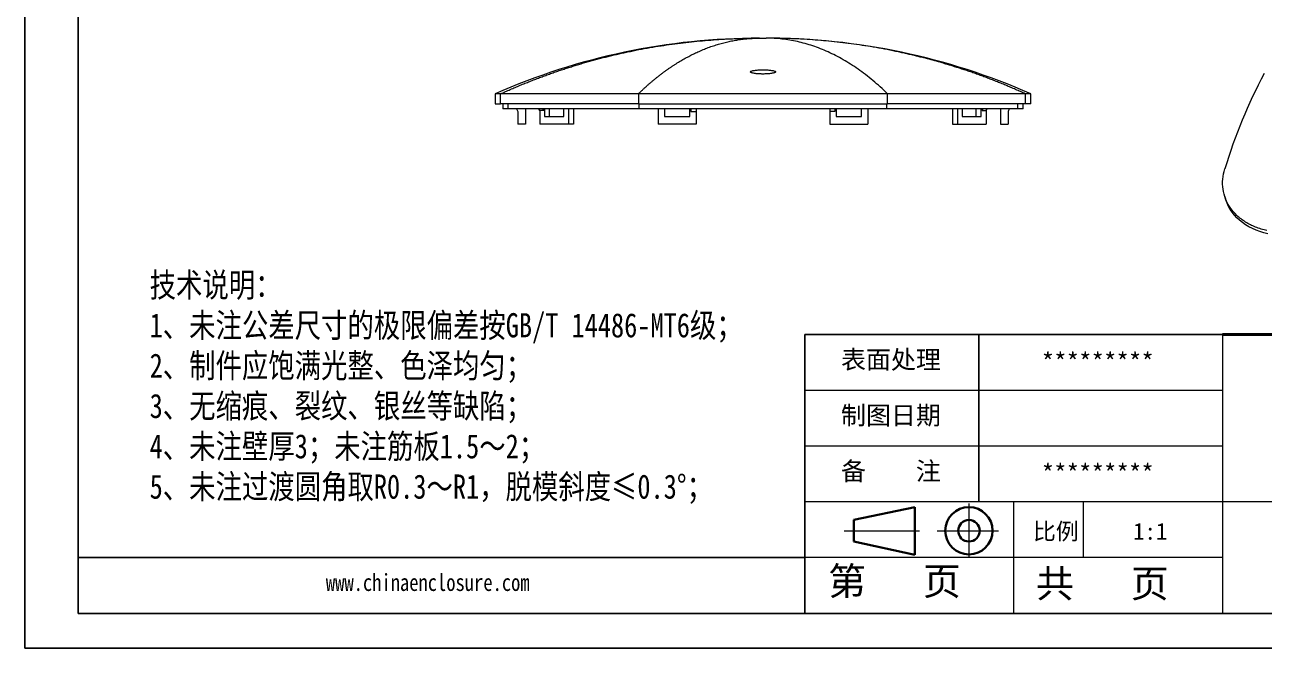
# Model space of a CAD drawing. Header units: inches. Extents: x 510 to 1495, y 1000 to 1318.
# Drawn here: x 1006.1 to 1251.3, y 1000.1 to 1123.3 of the extents above; entities that cross this region are included whole.
import ezdxf

# ---------------------------------------------------------------- set-up
doc = ezdxf.new("R2010")
doc.units = ezdxf.units.IN
doc.linetypes.add('CENTER2', pattern=[28.575, 19.05, -3.175, 3.175, -3.175])
doc.layers.add('文字', color=81, linetype='Continuous')
for name, color, linetype, lineweight in [('粗实线', 7, 'Continuous', 30), ('细实线', 3, 'Continuous', 9), ('细点划线', 2, 'CENTER2', 9)]:
    doc.layers.add(name, color=color, linetype=linetype, lineweight=lineweight)
doc.styles.get("Standard").update_dxf_attribs({"font": 'txt', "bigfont": 'gbcbig.shx'})
doc.styles.add('宋体', font='', dxfattribs={"width": 0.8, "height": 3.5})
doc.styles.get('宋体').set_extended_font_data('SimSun')

msp = doc.modelspace()

# ---------------------------------------------------------------- linework, layer by layer
for p, q in [((1006.055, 1289.452), (1006.055, 1000.052)), ((1016.646, 1282.561), (1016.646, 1006.942)), ((1006.055, 1134.033), (1006.055, 1000.052)), ((1243.087, 1062.066), (1160.401, 1062.066)), ((1160.401, 1006.942), (1160.401, 1062.066)), ((1194.854, 1028.992), (1194.854, 1062.066)), ((1160.401, 1017.967), (1016.646, 1017.967)), ((1016.646, 1006.942), (1408.458, 1006.942)), ((1006.055, 1000.052), (1415.349, 1000.052)), ((1006.055, 1000.052), (1195.543, 1000.052))]:
    msp.add_line(p, q)
at = {"color": 7, "linetype": 'Continuous', "lineweight": 15}
for p, q in [((1151.481, 1120.692), (1151.482, 1120.692)), ((1151.482, 1120.692), (1152.809, 1120.692)), ((1152.809, 1120.692), (1152.81, 1120.692)), ((1099.145, 1109.692), (1099.145, 1107.692)), ((1100.219, 1109.692), (1099.145, 1109.692)), ((1100.219, 1107.692), (1100.219, 1109.692)), ((1176.794, 1109.692), (1127.496, 1109.692)), ((1127.496, 1109.692), (1127.496, 1107.692)), ((1176.794, 1107.692), (1176.794, 1109.692)), ((1204.071, 1109.692), (1204.071, 1107.692)), ((1205.145, 1109.692), (1204.071, 1109.692)), ((1205.145, 1107.692), (1205.145, 1109.692)), ((1099.145, 1107.692), (1100.219, 1107.692)), ((1127.496, 1107.692), (1100.219, 1107.692)), ((1100.645, 1107.692), (1100.645, 1106.692)), ((1101.713, 1106.692), (1100.645, 1106.692)), ((1101.713, 1106.692), (1101.713, 1107.692)), ((1127.627, 1106.692), (1101.713, 1106.692)), ((1103.39, 1106.692), (1103.645, 1106.225)), ((1105.145, 1106.692), (1105.145, 1103.692)), ((1107.999, 1106.41), (1107.794, 1106.692)), ((1107.999, 1106.41), (1107.999, 1103.692)), ((1108.754, 1106.41), (1107.999, 1106.41)), ((1108.754, 1106.41), (1108.55, 1106.692)), ((1108.754, 1106.692), (1108.754, 1106.41)), ((1108.943, 1106.692), (1108.943, 1105.192)), ((1109.926, 1105.192), (1109.926, 1106.692)), ((1112.718, 1105.192), (1112.718, 1106.692)), ((1113.662, 1106.692), (1113.662, 1103.692)), ((1114.645, 1106.692), (1114.645, 1103.692)), ((1127.496, 1107.692), (1176.794, 1107.692)), ((1127.627, 1106.692), (1127.627, 1107.692)), ((1176.664, 1106.692), (1127.627, 1106.692)), ((1131.395, 1106.692), (1131.395, 1103.692)), ((1132.645, 1106.692), (1132.645, 1105.192)), ((1137.645, 1105.192), (1137.645, 1106.692)), ((1137.895, 1106.692), (1137.895, 1106.194)), ((1138.895, 1106.692), (1138.895, 1106.194)), ((1165.395, 1106.692), (1165.395, 1106.194)), ((1166.395, 1106.692), (1166.395, 1106.194)), ((1166.645, 1106.692), (1166.645, 1105.192)), ((1171.645, 1105.192), (1171.645, 1106.692)), ((1172.895, 1106.692), (1172.895, 1103.692)), ((1176.664, 1106.692), (1176.664, 1107.692)), ((1202.577, 1106.692), (1176.664, 1106.692)), ((1204.071, 1107.692), (1176.794, 1107.692)), ((1189.645, 1106.692), (1189.645, 1103.692)), ((1190.629, 1106.692), (1190.629, 1103.692)), ((1191.572, 1106.692), (1191.572, 1105.192)), ((1194.364, 1105.192), (1194.364, 1106.692)), ((1195.348, 1105.192), (1195.348, 1106.692)), ((1195.536, 1106.692), (1195.536, 1106.41)), ((1195.536, 1106.41), (1195.741, 1106.692)), ((1195.536, 1106.41), (1196.291, 1106.41)), ((1196.291, 1106.41), (1196.496, 1106.692)), ((1196.291, 1106.41), (1196.291, 1103.692)), ((1199.145, 1106.692), (1199.145, 1103.692)), ((1200.9, 1106.692), (1200.645, 1106.225)), ((1202.577, 1106.692), (1202.577, 1107.692)), ((1203.645, 1106.692), (1202.577, 1106.692)), ((1203.645, 1106.692), (1203.645, 1107.692)), ((1205.145, 1107.692), (1204.071, 1107.692)), ((1103.645, 1106.225), (1103.645, 1103.692)), ((1108.943, 1105.192), (1112.718, 1105.192)), ((1132.645, 1105.192), (1137.645, 1105.192)), ((1137.895, 1106.194), (1138.895, 1106.194)), ((1138.895, 1106.194), (1138.895, 1103.692)), ((1166.395, 1106.194), (1165.395, 1106.194)), ((1165.395, 1106.194), (1165.395, 1103.692)), ((1166.645, 1105.192), (1171.645, 1105.192)), ((1191.572, 1105.192), (1195.348, 1105.192)), ((1200.645, 1106.225), (1200.645, 1103.692)), ((1105.145, 1103.692), (1103.645, 1103.692)), ((1113.662, 1103.692), (1107.999, 1103.692)), ((1114.645, 1103.692), (1113.662, 1103.692)), ((1138.895, 1103.692), (1131.395, 1103.692)), ((1165.395, 1103.692), (1172.895, 1103.692)), ((1189.645, 1103.692), (1190.629, 1103.692)), ((1190.629, 1103.692), (1196.291, 1103.692)), ((1199.145, 1103.692), (1200.645, 1103.692)), ((1243.485, 1089.544), (1243.677, 1088.911))]:
    msp.add_line(p, q, dxfattribs=at)
at = {"color": 7, "linetype": 'Continuous', "lineweight": 15, "flags": 128}
msp.add_lwpolyline([(1252.085, 1082.017), (1251.279, 1082.216), (1250.497, 1082.456), (1249.744, 1082.737), (1249.021, 1083.055), (1248.331, 1083.412), (1247.676, 1083.805), (1247.06, 1084.233), (1246.485, 1084.694), (1245.952, 1085.187), (1245.463, 1085.709), (1245.021, 1086.26), (1244.627, 1086.836), (1244.282, 1087.436), (1243.988, 1088.057), (1243.745, 1088.698), (1243.677, 1088.911)], dxfattribs=at)
at = {"color": 7, "linetype": 'Continuous', "lineweight": 15}
for centre, radius, start, end in [((1151.481, 990.692), 130, 90, 113.73959), ((1152.81, 990.692), 130, 66.26041, 90), ((1345.851, 1063.516), 106.999, 152.03049, 162.97008)]:
    msp.add_arc(centre, radius, start, end, dxfattribs=at)
for points, knots in [([(1100.219, 1109.692), (1100.539, 1109.837), (1101.179, 1110.127), (1102.141, 1110.55), (1103.104, 1110.964), (1104.068, 1111.369), (1105.033, 1111.764), (1105.998, 1112.15), (1106.965, 1112.526), (1107.932, 1112.894), (1108.899, 1113.252), (1109.868, 1113.601), (1110.836, 1113.94), (1111.805, 1114.271), (1112.774, 1114.593), (1113.743, 1114.905), (1114.713, 1115.209), (1115.682, 1115.504), (1116.651, 1115.79), (1117.621, 1116.067), (1118.589, 1116.336), (1119.558, 1116.596), (1120.526, 1116.847), (1121.494, 1117.09), (1122.461, 1117.324), (1123.428, 1117.55), (1124.394, 1117.767), (1125.772, 1118.065), (1127.563, 1118.428), (1129.767, 1118.834), (1131.967, 1119.197), (1134.162, 1119.519), (1136.352, 1119.801), (1138.535, 1120.043), (1140.713, 1120.246), (1142.883, 1120.411), (1145.045, 1120.538), (1147.199, 1120.627), (1149.343, 1120.682), (1150.77, 1120.689), (1151.482, 1120.692)], [0, 0, 0, 0, 0.0197448, 0.0394488, 0.059112, 0.0787345, 0.0983161, 0.1178568, 0.1373567, 0.1568157, 0.1762337, 0.1956108, 0.214947, 0.2342421, 0.2534961, 0.2727092, 0.2918811, 0.3110118, 0.3301014, 0.3491498, 0.368157, 0.3871229, 0.4060475, 0.4249308, 0.4437726, 0.4625731, 0.4813321, 0.5000496, 0.5427397, 0.585245, 0.627565, 0.669699, 0.7116465, 0.7534067, 0.794979, 0.8363628, 0.8775575, 0.9185623, 0.9593767, 1, 1, 1, 1]), ([(1127.496, 1109.692), (1127.646, 1109.837), (1127.945, 1110.127), (1128.395, 1110.55), (1128.846, 1110.964), (1129.297, 1111.369), (1129.748, 1111.764), (1130.2, 1112.15), (1130.652, 1112.526), (1131.105, 1112.894), (1131.558, 1113.252), (1132.011, 1113.601), (1132.464, 1113.94), (1132.917, 1114.271), (1133.371, 1114.593), (1133.824, 1114.905), (1134.278, 1115.209), (1134.731, 1115.504), (1135.185, 1115.79), (1135.638, 1116.067), (1136.092, 1116.336), (1136.545, 1116.596), (1136.998, 1116.847), (1137.451, 1117.09), (1137.903, 1117.324), (1138.356, 1117.55), (1138.808, 1117.767), (1139.452, 1118.065), (1140.29, 1118.428), (1141.321, 1118.834), (1142.351, 1119.197), (1143.378, 1119.519), (1144.403, 1119.801), (1145.424, 1120.043), (1146.443, 1120.246), (1147.458, 1120.411), (1148.47, 1120.538), (1149.478, 1120.627), (1150.481, 1120.682), (1151.149, 1120.689), (1151.482, 1120.692)], [0, 0, 0, 0, 0.01974492, 0.03944905, 0.0591124, 0.07873493, 0.09831662, 0.11785745, 0.13735739, 0.15681643, 0.17623453, 0.19561167, 0.21494782, 0.23424295, 0.25349703, 0.27271004, 0.29188192, 0.31101267, 0.33010224, 0.3491506, 0.36815771, 0.38712354, 0.40604806, 0.42493122, 0.443773, 0.46257335, 0.48133224, 0.50004962, 0.54273994, 0.58524547, 0.62756562, 0.66969976, 0.71164726, 0.75340749, 0.7949798, 0.83636356, 0.8775581, 0.91856278, 0.95937696, 1, 1, 1, 1]), ([(1176.794, 1109.692), (1176.314, 1110.16), (1175.833, 1110.612), (1174.867, 1111.484), (1174.384, 1111.905), (1172.928, 1113.119), (1171.952, 1113.867), (1169.991, 1115.243), (1169.006, 1115.871), (1167.025, 1117.01), (1166.03, 1117.521), (1164.031, 1118.429), (1163.026, 1118.825), (1161.008, 1119.504), (1159.994, 1119.787), (1158.466, 1120.126), (1157.956, 1120.225), (1156.933, 1120.395), (1156.42, 1120.466), (1154.878, 1120.636), (1153.846, 1120.692), (1152.809, 1120.692)], [0, 0, 0, 0, 0.0625, 0.0625, 0.125, 0.125, 0.25, 0.25, 0.375, 0.375, 0.5, 0.5, 0.625, 0.625, 0.75, 0.75, 0.8125, 0.8125, 0.875, 0.875, 1, 1, 1, 1]), ([(1204.071, 1109.692), (1203.751, 1109.837), (1203.112, 1110.127), (1202.15, 1110.55), (1201.187, 1110.964), (1200.223, 1111.369), (1199.258, 1111.764), (1198.292, 1112.15), (1197.326, 1112.526), (1196.358, 1112.894), (1195.391, 1113.252), (1194.423, 1113.601), (1193.454, 1113.94), (1192.485, 1114.271), (1191.516, 1114.593), (1190.547, 1114.905), (1189.578, 1115.209), (1188.608, 1115.504), (1187.639, 1115.79), (1186.67, 1116.067), (1185.701, 1116.336), (1184.732, 1116.596), (1183.764, 1116.847), (1182.796, 1117.09), (1181.829, 1117.324), (1180.862, 1117.55), (1179.896, 1117.767), (1178.518, 1118.065), (1176.727, 1118.428), (1174.524, 1118.834), (1172.324, 1119.197), (1170.129, 1119.519), (1167.939, 1119.801), (1165.755, 1120.043), (1163.578, 1120.246), (1161.408, 1120.411), (1159.245, 1120.538), (1157.092, 1120.627), (1154.947, 1120.682), (1153.52, 1120.689), (1152.809, 1120.692)], [0, 0, 0, 0, 0.01974492, 0.03944905, 0.0591124, 0.07873493, 0.09831662, 0.11785745, 0.13735739, 0.15681643, 0.17623453, 0.19561167, 0.21494782, 0.23424295, 0.25349703, 0.27271004, 0.29188192, 0.31101267, 0.33010224, 0.3491506, 0.36815771, 0.38712354, 0.40604806, 0.42493122, 0.443773, 0.46257335, 0.48133224, 0.50004962, 0.54273994, 0.58524547, 0.62756562, 0.66969976, 0.71164726, 0.75340749, 0.7949798, 0.83636356, 0.8775581, 0.91856278, 0.95937696, 1, 1, 1, 1]), ([(1154.645, 1114.026), (1154.645, 1114.066), (1154.608, 1114.106), (1154.484, 1114.177), (1154.401, 1114.207), (1154.116, 1114.288), (1153.886, 1114.327), (1153.411, 1114.386), (1153.162, 1114.406), (1152.657, 1114.432), (1152.401, 1114.439), (1151.89, 1114.439), (1151.634, 1114.432), (1151.129, 1114.406), (1150.88, 1114.386), (1150.405, 1114.327), (1150.175, 1114.288), (1149.892, 1114.208), (1149.807, 1114.177), (1149.683, 1114.107), (1149.645, 1114.067), (1149.645, 1113.985), (1149.682, 1113.945), (1149.805, 1113.874), (1149.889, 1113.843), (1150.078, 1113.788), (1150.183, 1113.765), (1150.405, 1113.724), (1150.521, 1113.706), (1150.877, 1113.661), (1151.127, 1113.64), (1151.632, 1113.613), (1151.888, 1113.606), (1152.4, 1113.606), (1152.657, 1113.612), (1153.161, 1113.64), (1153.41, 1113.661), (1153.768, 1113.706), (1153.884, 1113.723), (1154.106, 1113.764), (1154.211, 1113.788), (1154.4, 1113.842), (1154.485, 1113.874), (1154.608, 1113.945), (1154.645, 1113.985), (1154.645, 1114.026)], [0, 0, 0, 0, 0.03125, 0.03125, 0.0625, 0.0625, 0.125, 0.125, 0.1875, 0.1875, 0.25, 0.25, 0.3125, 0.3125, 0.375, 0.375, 0.4375, 0.4375, 0.46875, 0.46875, 0.5, 0.5, 0.53125, 0.53125, 0.5625, 0.5625, 0.59375, 0.59375, 0.625, 0.625, 0.6875, 0.6875, 0.75, 0.75, 0.8125, 0.8125, 0.875, 0.875, 0.90625, 0.90625, 0.9375, 0.9375, 0.96875, 0.96875, 1, 1, 1, 1]), ([(1127.496, 1109.692), (1125.757, 1109.692), (1124.031, 1109.692), (1120.658, 1109.692), (1119.012, 1109.692), (1115.847, 1109.692), (1114.329, 1109.692), (1111.469, 1109.692), (1110.127, 1109.692), (1107.658, 1109.692), (1106.531, 1109.692), (1104.529, 1109.692), (1103.653, 1109.692), (1102.177, 1109.692), (1101.578, 1109.692), (1100.675, 1109.692), (1100.371, 1109.692), (1100.219, 1109.692)], [0, 0, 0, 0, 0.125, 0.125, 0.25, 0.25, 0.375, 0.375, 0.5, 0.5, 0.625, 0.625, 0.75, 0.75, 0.875, 0.875, 1, 1, 1, 1]), ([(1204.071, 1109.692), (1203.919, 1109.692), (1203.615, 1109.692), (1202.712, 1109.692), (1202.113, 1109.692), (1200.638, 1109.692), (1199.761, 1109.692), (1197.759, 1109.692), (1196.633, 1109.692), (1194.164, 1109.692), (1192.821, 1109.692), (1189.961, 1109.692), (1188.443, 1109.692), (1185.279, 1109.692), (1183.632, 1109.692), (1180.259, 1109.692), (1178.533, 1109.692), (1176.794, 1109.692)], [0, 0, 0, 0, 0.125, 0.125, 0.25, 0.25, 0.375, 0.375, 0.5, 0.5, 0.625, 0.625, 0.75, 0.75, 0.875, 0.875, 1, 1, 1, 1]), ([(1251.894, 1082.648), (1251.11, 1082.819), (1250.356, 1083.048), (1248.933, 1083.613), (1248.263, 1083.95), (1247.027, 1084.72), (1246.46, 1085.154), (1245.449, 1086.105), (1245.004, 1086.624), (1244.248, 1087.728), (1243.937, 1088.315), (1243.46, 1089.539), (1243.294, 1090.176), (1243.109, 1091.482), (1243.092, 1092.151), (1243.206, 1093.499), (1243.339, 1094.178), (1243.543, 1094.853)], [0, 0, 0, 0, 0.125, 0.125, 0.25, 0.25, 0.375, 0.375, 0.5, 0.5, 0.625, 0.625, 0.75, 0.75, 0.875, 0.875, 1, 1, 1, 1])]:
    msp.add_open_spline(points, degree=3, knots=knots, dxfattribs=at)
at = {"layer": '粗实线', "color": 7, "lineweight": 40}
msp.add_line((1408.458, 1062.066), (1243.087, 1062.066), dxfattribs=at)
at = {"layer": '粗实线', "color": 7}
for p, q in [((1182.19, 1027.96), (1170.144, 1025.407)), ((1182.19, 1027.96), (1182.19, 1018.519)), ((1170.144, 1025.407), (1170.144, 1021.147)), ((1170.144, 1021.147), (1182.19, 1018.519))]:
    msp.add_line(p, q, dxfattribs=at)
for radius in [4.683, 2.13]:
    msp.add_circle((1192.911, 1023.277), radius, dxfattribs=at)
at = {"layer": '细实线', "color": 7}
for p, q in [((1243.087, 1062.066), (1243.087, 1006.942)), ((1243.087, 1051.041), (1160.401, 1051.041)), ((1243.087, 1040.016), (1160.401, 1040.016)), ((1408.458, 1028.992), (1160.401, 1028.992)), ((1201.744, 1028.992), (1201.744, 1006.942)), ((1215.525, 1028.992), (1215.525, 1017.967)), ((1243.087, 1017.967), (1160.401, 1017.967))]:
    msp.add_line(p, q, dxfattribs=at)
at = {"layer": '细点划线', "color": 7}
for p, q in [((1192.911, 1028.668), (1192.911, 1017.967)), ((1168.224, 1023.277), (1183.113, 1023.277)), ((1186.648, 1023.277), (1198.752, 1023.277))]:
    msp.add_line(p, q, dxfattribs=at)

# ---------------------------------------------------------------- texts
at = {"char_height": 3.62568, "width": 2060.65459, "attachment_point": 1}
for s, insert in [('{\\fSimHei|b0|i0|c134|p49;表面处理}', (1167.592, 1058.937)), ('{\\fSimHei|b0|i0|c134|p49;*********}', (1207.302, 1058.471)), ('{\\fSimHei|b0|i0|c134|p49;制图日期}', (1167.592, 1047.912)), ('{\\fSimHei|b0|i0|c134|p49;备    注}', (1167.592, 1036.888)), ('{\\fSimHei|b0|i0|c134|p49;*********}', (1207.302, 1036.421))]:
    msp.add_mtext(s, dxfattribs=dict(at, insert=insert))
at = {"layer": '文字', "color": 0, "attachment_point": 1, "style": '宋体'}
for s, insert, char_height, width in [('{\\H1.111x;技术说明：\\P1、未注公差尺寸的极限偏差按GB/T 14486-MT6级；\\P2、制件应饱满光整、色泽均匀；\\P3、无缩痕、裂纹、银丝等缺陷；\\P4、未注壁厚3；未注筋板1.5～2；\\P5、未注过渡圆角取R0.3～R1，脱模斜度≤0.3%%D；}', (1030.766, 1074.284), 4.30654, 156.85882), ('www.chinaenclosure.com', (1065.639, 1014.741), 3.36868, 59.18439)]:
    msp.add_mtext(s, dxfattribs=dict(at, insert=insert, char_height=char_height, width=width))
at = {"layer": '细实线', "color": 7, "attachment_point": 1}
for s, insert, char_height, width in [('{\\fSimSun|b0|i0|c134|p54;比例}', (1205.603, 1024.816), 3.30743, 14.51857), ('{\\fSimSun|b0|i0|c134|p54;1:1}', (1225.413, 1024.816), 3.30743, 14.51857), ('{\\fSimSun|b0|i0|c134|p54;第   页}', (1165.04, 1016.072), 5.51238, 41.34283), ('{\\fSimSun|b0|i0|c134|p54; 共   页}', (1202.419, 1015.604), 5.51238, 41.34283)]:
    msp.add_mtext(s, dxfattribs=dict(at, insert=insert, char_height=char_height, width=width))

doc.saveas('drawing.dxf')
